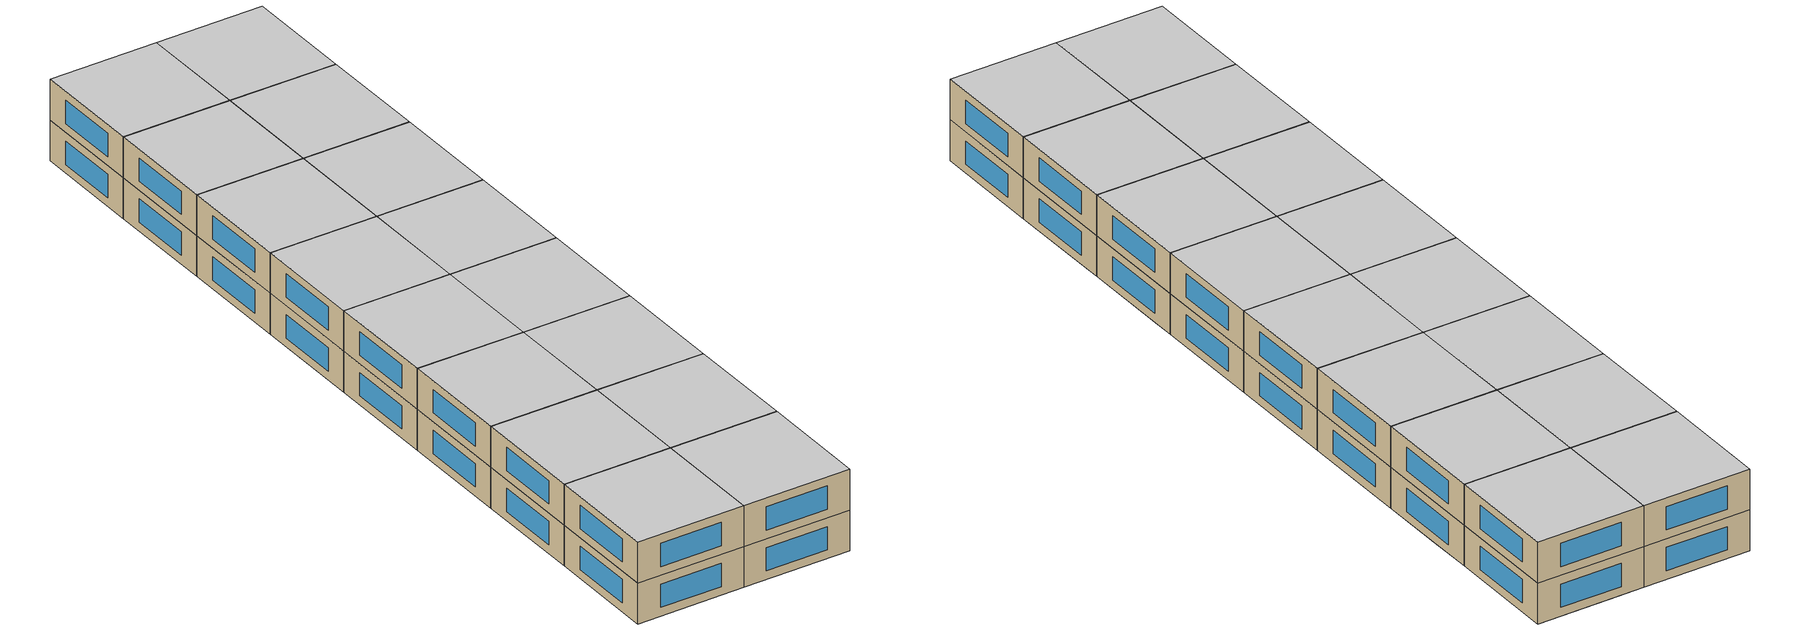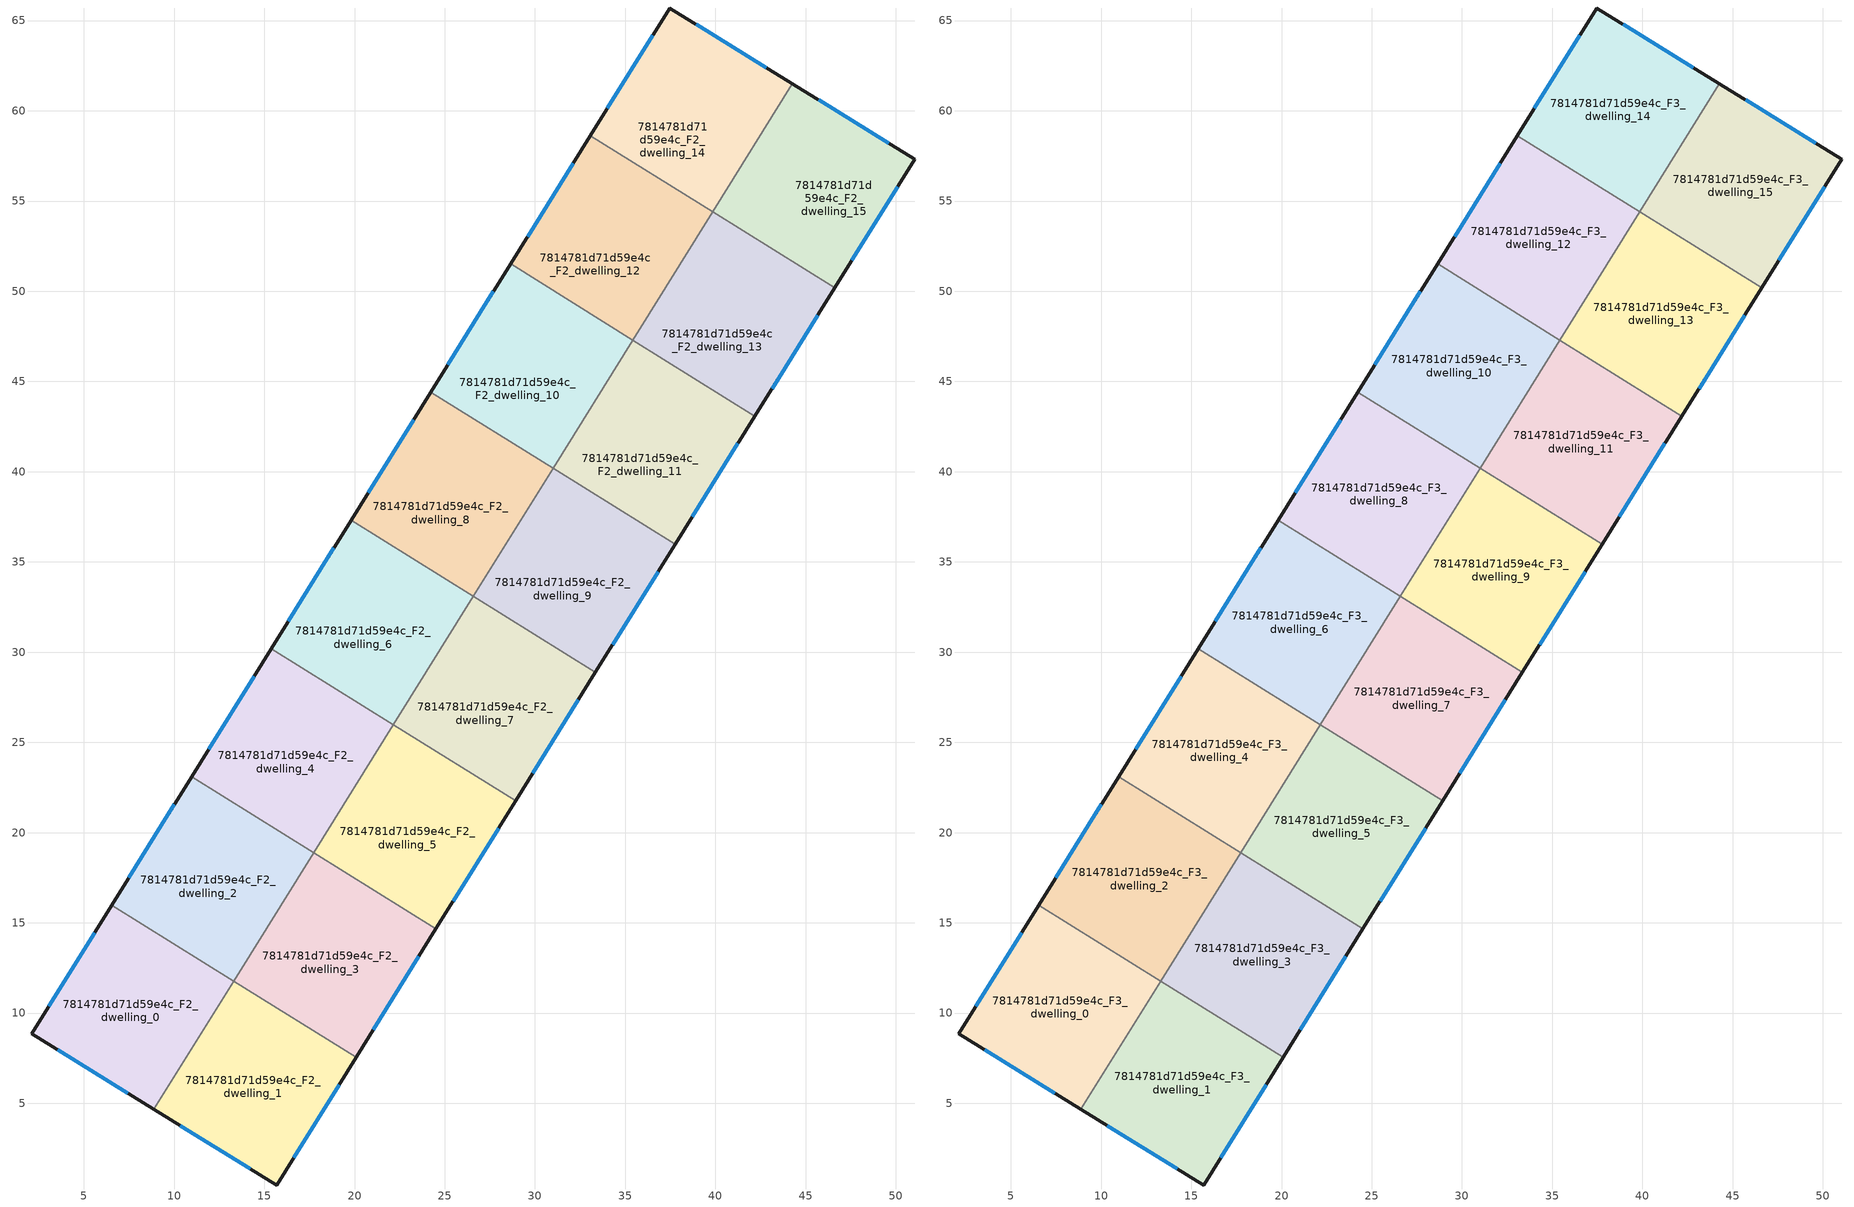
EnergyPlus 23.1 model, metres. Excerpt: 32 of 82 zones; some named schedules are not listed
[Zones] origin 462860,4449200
7814781d71d59e4c_F2_dwelling_0
 floor to 7814781d71d59e4c_F1_dwelling_2 (EU_floor_Construction): 13.31,11.78 13.05,11.36 6.29,15.56 6.55,15.98 z6
 floor adiabatic (EU_floor_Construction): 13.05,11.36 8.89,4.67 2.11,8.85 6.29,15.56 z6
 wall outside (EU_wall_Construction): 6.55,15.98 2.11,8.85 8.89,4.67 z6:9
 wall to 7814781d71d59e4c_F2_dwelling_1 (EU_wall_Construction): 8.89,4.67 13.31,11.78 z6:9
 wall to 7814781d71d59e4c_F2_dwelling_2 (EU_wall_Construction): 13.31,11.78 6.55,15.98 z6:9
 window (EU_Window_Construction): 3.56,7.96 7.44,5.56 / 5.6,14.45 3.06,10.38 z6.64:8.36
7814781d71d59e4c_F2_dwelling_1
 floor to 7814781d71d59e4c_F1_dwelling_1 (EU_floor_Construction): 19.83,7.14 15.68,0.47 8.89,4.67 13.05,11.36 z6
 floor adiabatic (EU_floor_Construction): 20.09,7.56 19.83,7.14 13.05,11.36 13.06,11.35 13.32,11.77 z6
 wall outside (EU_wall_Construction): 8.89,4.67 15.68,0.47 20.09,7.56 z6:9
 wall to 7814781d71d59e4c_F2_dwelling_3 (EU_wall_Construction): 20.09,7.56 13.32,11.77 z6:9
 wall to 7814781d71d59e4c_F2_dwelling_2 (EU_wall_Construction): 13.32,11.77 13.31,11.78 z6:9
 window (EU_Window_Construction): 10.34,3.77 14.23,1.37 / 16.63,1.99 19.14,6.04 z6.64:8.36
7814781d71d59e4c_F2_dwelling_10
 floor to 7814781d71d59e4c_F1_dwelling_10 (EU_floor_Construction): 33.86,44.79 31,40.19 24.23,44.41 27.09,49 z6
 floor to 7814781d71d59e4c_F1_dwelling_12 (EU_floor_Construction): 35.42,47.3 33.86,44.79 27.09,49 28.65,51.51 z6
 wall outside (EU_wall_Construction): 28.65,51.51 24.23,44.41 z6:9
 wall to 7814781d71d59e4c_F2_dwelling_8 (EU_wall_Construction): 24.23,44.41 31,40.19 z6:9
 wall to 7814781d71d59e4c_F2_dwelling_12 (EU_wall_Construction): 35.42,47.3 28.65,51.51 z6:9
 wall to 7814781d71d59e4c_F2_dwelling_11 (EU_wall_Construction): 31,40.19 35.42,47.3 z6:9
 window (EU_Window_Construction): 27.7,49.99 25.17,45.93 z6.64:8.36
7814781d71d59e4c_F2_dwelling_11
 floor to 7814781d71d59e4c_F1_dwelling_11 (EU_floor_Construction): 40.63,40.58 37.77,35.98 31,40.19 33.86,44.79 z6
 floor to 7814781d71d59e4c_F1_dwelling_13 (EU_floor_Construction): 42.19,43.09 40.63,40.58 33.86,44.79 35.42,47.3 z6
 wall outside (EU_wall_Construction): 37.77,35.98 42.19,43.09 z6:9
 wall to 7814781d71d59e4c_F2_dwelling_9 (EU_wall_Construction): 31,40.19 37.77,35.98 z6:9
 wall to 7814781d71d59e4c_F2_dwelling_13 (EU_wall_Construction): 42.19,43.09 35.42,47.3 z6:9
 window (EU_Window_Construction): 38.72,37.5 41.25,41.56 z6.64:8.36
7814781d71d59e4c_F2_dwelling_12
 floor to 7814781d71d59e4c_F1_dwelling_12 (EU_floor_Construction): 38.02,51.48 35.42,47.3 28.65,51.51 31.25,55.69 z6
 floor adiabatic (EU_floor_Construction): 39.84,54.4 38.02,51.48 31.25,55.69 33.07,58.62 z6
 wall outside (EU_wall_Construction): 33.07,58.62 28.65,51.51 z6:9
 wall to 7814781d71d59e4c_F2_dwelling_13 (EU_wall_Construction): 35.42,47.3 39.84,54.4 z6:9
 wall to 7814781d71d59e4c_F2_dwelling_14 (EU_wall_Construction): 39.84,54.4 33.07,58.62 z6:9
 window (EU_Window_Construction): 32.12,57.1 29.59,53.03 z6.64:8.36
7814781d71d59e4c_F2_dwelling_13
 floor to 7814781d71d59e4c_F1_dwelling_13 (EU_floor_Construction): 44.79,47.27 42.19,43.09 35.42,47.3 38.02,51.48 z6
 floor to 7814781d71d59e4c_F1_dwelling_15 (EU_floor_Construction): 42.1,53 40.28,50.07 38.02,51.48 39.84,54.4 z6
 floor to 7814781d71d59e4c_F1_dwelling_16 (EU_floor_Construction): 46.61,50.19 44.79,47.27 40.28,50.07 42.1,53 z6
 wall outside (EU_wall_Construction): 42.19,43.09 46.61,50.19 z6:9
 wall to 7814781d71d59e4c_F2_dwelling_15 (EU_wall_Construction): 46.61,50.19 39.85,54.4 z6:9
 wall to 7814781d71d59e4c_F2_dwelling_14 (EU_wall_Construction): 39.85,54.4 39.84,54.4 z6:9
 window (EU_Window_Construction): 43.14,44.61 45.67,48.67 z6.64:8.36
7814781d71d59e4c_F2_dwelling_14
 floor adiabatic (EU_floor_Construction): 42.18,58.17 39.84,54.4 33.07,58.62 35.41,62.38 z6
 floor to 7814781d71d59e4c_F1_dwelling_15 (EU_floor_Construction): 44.27,61.5 39.85,54.4 39.84,54.4 42.18,58.17 35.41,62.38 37.47,65.7 z6
 wall outside (EU_wall_Construction): 44.27,61.5 37.47,65.7 33.07,58.62 z6:9
 wall to 7814781d71d59e4c_F2_dwelling_15 (EU_wall_Construction): 39.85,54.4 44.27,61.5 z6:9
 window (EU_Window_Construction): 42.81,62.4 38.93,64.8 / 36.53,64.18 34.01,60.13 z6.64:8.36
7814781d71d59e4c_F2_dwelling_15
 floor to 7814781d71d59e4c_F1_dwelling_15 (EU_floor_Construction): 46.53,60.11 42.1,53 39.85,54.4 44.27,61.5 z6
 floor to 7814781d71d59e4c_F1_dwelling_16 (EU_floor_Construction): 51.05,57.32 46.61,50.19 42.1,53 46.53,60.11 z6
 wall outside (EU_wall_Construction): 46.61,50.19 51.05,57.32 44.27,61.5 z6:9
 window (EU_Window_Construction): 49.6,58.21 45.72,60.61 / 47.56,51.72 50.1,55.79 z6.64:8.36
7814781d71d59e4c_F2_dwelling_2
 floor to 7814781d71d59e4c_F1_dwelling_2 (EU_floor_Construction): 17.22,18.04 13.32,11.77 6.55,15.98 10.45,22.25 z6
 floor to 7814781d71d59e4c_F1_dwelling_4 (EU_floor_Construction): 17.74,18.88 17.22,18.04 10.45,22.25 10.97,23.09 z6
 wall outside (EU_wall_Construction): 10.97,23.09 6.55,15.98 z6:9
 wall to 7814781d71d59e4c_F2_dwelling_4 (EU_wall_Construction): 17.74,18.88 10.97,23.09 z6:9
 wall to 7814781d71d59e4c_F2_dwelling_3 (EU_wall_Construction): 13.32,11.77 17.74,18.88 z6:9
 window (EU_Window_Construction): 10.02,21.57 7.49,17.5 z6.64:8.36
7814781d71d59e4c_F2_dwelling_3
 floor adiabatic (EU_floor_Construction): 23.99,13.83 20.09,7.56 13.32,11.77 17.22,18.04 z6
 floor to 7814781d71d59e4c_F1_dwelling_5 (EU_floor_Construction): 24.51,14.66 23.99,13.83 17.22,18.04 17.74,18.88 z6
 wall outside (EU_wall_Construction): 20.09,7.56 24.51,14.66 z6:9
 wall to 7814781d71d59e4c_F2_dwelling_5 (EU_wall_Construction): 24.51,14.66 17.74,18.88 z6:9
 window (EU_Window_Construction): 21.04,9.08 23.56,13.14 z6.64:8.36
7814781d71d59e4c_F2_dwelling_4
 floor to 7814781d71d59e4c_F1_dwelling_4 (EU_floor_Construction): 21.38,24.73 17.74,18.88 10.97,23.09 14.61,28.94 z6
 floor to 7814781d71d59e4c_F1_dwelling_6 (EU_floor_Construction): 22.16,25.98 21.38,24.73 14.61,28.94 15.39,30.19 z6
 wall outside (EU_wall_Construction): 15.39,30.2 10.97,23.09 z6:9
 wall to 7814781d71d59e4c_F2_dwelling_6 (EU_wall_Construction): 22.16,25.98 15.39,30.2 z6:9
 wall to 7814781d71d59e4c_F2_dwelling_5 (EU_wall_Construction): 17.74,18.88 22.16,25.98 z6:9
 window (EU_Window_Construction): 14.44,28.67 11.91,24.61 z6.64:8.36
7814781d71d59e4c_F2_dwelling_5
 floor to 7814781d71d59e4c_F1_dwelling_5 (EU_floor_Construction): 28.15,20.52 24.51,14.66 17.74,18.88 21.38,24.73 z6
 floor to 7814781d71d59e4c_F1_dwelling_7 (EU_floor_Construction): 28.93,21.77 28.15,20.52 21.38,24.73 22.16,25.98 z6
 wall outside (EU_wall_Construction): 24.51,14.66 28.93,21.77 z6:9
 wall to 7814781d71d59e4c_F2_dwelling_7 (EU_wall_Construction): 28.93,21.77 22.16,25.98 z6:9
 window (EU_Window_Construction): 25.46,16.19 27.99,20.25 z6.64:8.36
7814781d71d59e4c_F2_dwelling_6
 floor to 7814781d71d59e4c_F1_dwelling_8 (EU_floor_Construction): 26.58,33.09 25.54,31.42 18.77,35.63 19.81,37.3 z6
 floor adiabatic (EU_floor_Construction): 25.54,31.42 22.16,25.98 15.39,30.2 18.77,35.63 z6
 wall outside (EU_wall_Construction): 19.81,37.3 15.39,30.2 z6:9
 wall to 7814781d71d59e4c_F2_dwelling_8 (EU_wall_Construction): 26.58,33.09 19.81,37.3 z6:9
 wall to 7814781d71d59e4c_F2_dwelling_7 (EU_wall_Construction): 22.16,25.98 26.58,33.09 z6:9
 window (EU_Window_Construction): 18.86,35.78 16.33,31.72 z6.64:8.36
7814781d71d59e4c_F2_dwelling_7
 floor to 7814781d71d59e4c_F1_dwelling_7 (EU_floor_Construction): 32.31,27.2 28.93,21.77 22.16,25.98 25.54,31.42 z6
 floor to 7814781d71d59e4c_F1_dwelling_9 (EU_floor_Construction): 33.35,28.88 32.31,27.2 25.54,31.42 26.58,33.09 z6
 wall outside (EU_wall_Construction): 28.93,21.77 33.35,28.88 z6:9
 wall to 7814781d71d59e4c_F2_dwelling_9 (EU_wall_Construction): 33.35,28.88 26.58,33.09 z6:9
 window (EU_Window_Construction): 29.88,23.29 32.41,27.35 z6.64:8.36
7814781d71d59e4c_F2_dwelling_8
 floor to 7814781d71d59e4c_F1_dwelling_8 (EU_floor_Construction): 29.7,38.1 26.58,33.09 19.81,37.3 22.93,42.32 z6
 floor to 7814781d71d59e4c_F1_dwelling_10 (EU_floor_Construction): 31,40.19 29.7,38.1 22.93,42.32 24.23,44.41 z6
 wall outside (EU_wall_Construction): 24.23,44.41 19.81,37.3 z6:9
 wall to 7814781d71d59e4c_F2_dwelling_9 (EU_wall_Construction): 26.58,33.09 31,40.19 z6:9
 window (EU_Window_Construction): 23.28,42.88 20.75,38.82 z6.64:8.36
7814781d71d59e4c_F2_dwelling_9
 floor to 7814781d71d59e4c_F1_dwelling_9 (EU_floor_Construction): 36.47,33.89 33.35,28.88 26.58,33.09 29.7,38.1 z6
 floor to 7814781d71d59e4c_F1_dwelling_11 (EU_floor_Construction): 37.77,35.98 36.47,33.89 29.7,38.1 31,40.19 z6
 wall outside (EU_wall_Construction): 33.35,28.88 37.77,35.98 z6:9
 window (EU_Window_Construction): 34.3,30.4 36.83,34.46 z6.64:8.36
7814781d71d59e4c_F3_dwelling_0
 floor to 7814781d71d59e4c_F2_dwelling_0 (EU_floor_Construction): 13.31,11.78 8.89,4.67 2.11,8.85 6.55,15.98 z9
 wall outside (EU_wall_Construction): 6.55,15.98 2.11,8.85 8.89,4.67 z9:12
 wall to 7814781d71d59e4c_F3_dwelling_1 (EU_wall_Construction): 8.89,4.67 13.31,11.78 z9:12
 wall to 7814781d71d59e4c_F3_dwelling_2 (EU_wall_Construction): 13.31,11.78 6.55,15.98 z9:12
 window (EU_Window_Construction): 3.56,7.96 7.44,5.56 / 5.6,14.45 3.06,10.38 z9.64:11.36
 ceiling to 7814781d71d59e4c_F4_dwelling_0 (EU_floor_Construction): 8.89,4.67 13.31,11.78 6.55,15.98 2.11,8.85 z12
7814781d71d59e4c_F3_dwelling_1
 floor to 7814781d71d59e4c_F2_dwelling_1 (EU_floor_Construction): 20.09,7.56 15.68,0.47 8.89,4.67 13.31,11.78 z9
 wall outside (EU_wall_Construction): 8.89,4.67 15.68,0.47 20.09,7.56 z9:12
 wall to 7814781d71d59e4c_F3_dwelling_3 (EU_wall_Construction): 20.09,7.56 13.32,11.77 z9:12
 wall to 7814781d71d59e4c_F3_dwelling_2 (EU_wall_Construction): 13.32,11.77 13.31,11.78 z9:12
 window (EU_Window_Construction): 10.34,3.77 14.23,1.37 / 16.63,1.99 19.14,6.04 z9.64:11.36
 ceiling to 7814781d71d59e4c_F4_dwelling_1 (EU_floor_Construction): 15.68,0.47 20.09,7.56 13.31,11.78 8.89,4.67 z12
7814781d71d59e4c_F3_dwelling_10
 floor to 7814781d71d59e4c_F2_dwelling_10 (EU_floor_Construction): 35.42,47.3 31,40.19 24.23,44.41 28.65,51.51 z9
 wall outside (EU_wall_Construction): 28.65,51.51 24.23,44.41 z9:12
 wall to 7814781d71d59e4c_F3_dwelling_8 (EU_wall_Construction): 24.23,44.41 31,40.19 z9:12
 wall to 7814781d71d59e4c_F3_dwelling_12 (EU_wall_Construction): 35.42,47.3 28.65,51.51 z9:12
 wall to 7814781d71d59e4c_F3_dwelling_11 (EU_wall_Construction): 31,40.19 35.42,47.3 z9:12
 window (EU_Window_Construction): 27.7,49.99 25.17,45.93 z9.64:11.36
 ceiling to 7814781d71d59e4c_F4_dwelling_10 (EU_floor_Construction): 31,40.19 35.42,47.3 28.65,51.51 24.23,44.41 z12
7814781d71d59e4c_F3_dwelling_11
 floor to 7814781d71d59e4c_F2_dwelling_11 (EU_floor_Construction): 42.19,43.09 37.77,35.98 31,40.19 35.42,47.3 z9
 wall outside (EU_wall_Construction): 37.77,35.98 42.19,43.09 z9:12
 wall to 7814781d71d59e4c_F3_dwelling_9 (EU_wall_Construction): 31,40.19 37.77,35.98 z9:12
 wall to 7814781d71d59e4c_F3_dwelling_13 (EU_wall_Construction): 42.19,43.09 35.42,47.3 z9:12
 window (EU_Window_Construction): 38.72,37.5 41.25,41.56 z9.64:11.36
 ceiling to 7814781d71d59e4c_F4_dwelling_11 (EU_floor_Construction): 37.77,35.98 42.19,43.09 35.42,47.3 31,40.19 z12
7814781d71d59e4c_F3_dwelling_12
 floor to 7814781d71d59e4c_F2_dwelling_12 (EU_floor_Construction): 39.84,54.4 35.42,47.3 28.65,51.51 33.07,58.62 z9
 wall outside (EU_wall_Construction): 33.07,58.62 28.65,51.51 z9:12
 wall to 7814781d71d59e4c_F3_dwelling_13 (EU_wall_Construction): 35.42,47.3 39.84,54.4 z9:12
 wall to 7814781d71d59e4c_F3_dwelling_14 (EU_wall_Construction): 39.84,54.4 33.07,58.62 z9:12
 window (EU_Window_Construction): 32.12,57.1 29.59,53.03 z9.64:11.36
 ceiling to 7814781d71d59e4c_F4_dwelling_12 (EU_floor_Construction): 35.42,47.3 39.84,54.4 33.07,58.62 28.65,51.51 z12
7814781d71d59e4c_F3_dwelling_13
 floor to 7814781d71d59e4c_F2_dwelling_13 (EU_floor_Construction): 46.61,50.19 42.19,43.09 35.42,47.3 39.84,54.4 z9
 wall outside (EU_wall_Construction): 42.19,43.09 46.61,50.19 z9:12
 wall to 7814781d71d59e4c_F3_dwelling_15 (EU_wall_Construction): 46.61,50.19 39.85,54.4 z9:12
 wall to 7814781d71d59e4c_F3_dwelling_14 (EU_wall_Construction): 39.85,54.4 39.84,54.4 z9:12
 window (EU_Window_Construction): 43.14,44.61 45.67,48.67 z9.64:11.36
 ceiling to 7814781d71d59e4c_F4_dwelling_13 (EU_floor_Construction): 42.19,43.09 46.61,50.19 39.84,54.4 35.42,47.3 z12
7814781d71d59e4c_F3_dwelling_14
 floor to 7814781d71d59e4c_F2_dwelling_14 (EU_floor_Construction): 44.27,61.5 39.85,54.4 33.07,58.62 37.47,65.7 z9
 wall outside (EU_wall_Construction): 44.27,61.5 37.47,65.7 33.07,58.62 z9:12
 wall to 7814781d71d59e4c_F3_dwelling_15 (EU_wall_Construction): 39.85,54.4 44.27,61.5 z9:12
 window (EU_Window_Construction): 42.81,62.4 38.93,64.8 / 36.53,64.18 34.01,60.13 z9.64:11.36
 ceiling to 7814781d71d59e4c_F4_dwelling_14 (EU_floor_Construction): 39.85,54.4 44.27,61.5 37.47,65.7 33.07,58.62 z12
7814781d71d59e4c_F3_dwelling_15
 floor to 7814781d71d59e4c_F2_dwelling_15 (EU_floor_Construction): 51.05,57.32 46.61,50.19 39.85,54.4 44.27,61.5 z9
 wall outside (EU_wall_Construction): 46.61,50.19 51.05,57.32 44.27,61.5 z9:12
 window (EU_Window_Construction): 49.6,58.21 45.72,60.61 / 47.56,51.72 50.1,55.79 z9.64:11.36
 ceiling to 7814781d71d59e4c_F4_dwelling_15 (EU_floor_Construction): 46.61,50.19 51.05,57.32 44.27,61.5 39.85,54.4 z12
7814781d71d59e4c_F3_dwelling_2
 floor to 7814781d71d59e4c_F2_dwelling_2 (EU_floor_Construction): 17.74,18.88 13.32,11.77 6.55,15.98 10.97,23.09 z9
 wall outside (EU_wall_Construction): 10.97,23.09 6.55,15.98 z9:12
 wall to 7814781d71d59e4c_F3_dwelling_4 (EU_wall_Construction): 17.74,18.88 10.97,23.09 z9:12
 wall to 7814781d71d59e4c_F3_dwelling_3 (EU_wall_Construction): 13.32,11.77 17.74,18.88 z9:12
 window (EU_Window_Construction): 10.02,21.57 7.49,17.5 z9.64:11.36
 ceiling to 7814781d71d59e4c_F4_dwelling_2 (EU_floor_Construction): 13.32,11.77 17.74,18.88 10.97,23.09 6.55,15.98 z12
7814781d71d59e4c_F3_dwelling_3
 floor to 7814781d71d59e4c_F2_dwelling_3 (EU_floor_Construction): 24.51,14.66 20.09,7.56 13.32,11.77 17.74,18.88 z9
 wall outside (EU_wall_Construction): 20.09,7.56 24.51,14.66 z9:12
 wall to 7814781d71d59e4c_F3_dwelling_5 (EU_wall_Construction): 24.51,14.66 17.74,18.88 z9:12
 window (EU_Window_Construction): 21.04,9.08 23.56,13.14 z9.64:11.36
 ceiling to 7814781d71d59e4c_F4_dwelling_3 (EU_floor_Construction): 20.09,7.56 24.51,14.66 17.74,18.88 13.32,11.77 z12
7814781d71d59e4c_F3_dwelling_4
 floor to 7814781d71d59e4c_F2_dwelling_4 (EU_floor_Construction): 22.16,25.98 17.74,18.88 10.97,23.09 15.39,30.2 z9
 wall outside (EU_wall_Construction): 15.39,30.2 10.97,23.09 z9:12
 wall to 7814781d71d59e4c_F3_dwelling_6 (EU_wall_Construction): 22.16,25.98 15.39,30.2 z9:12
 wall to 7814781d71d59e4c_F3_dwelling_5 (EU_wall_Construction): 17.74,18.88 22.16,25.98 z9:12
 window (EU_Window_Construction): 14.44,28.67 11.91,24.61 z9.64:11.36
 ceiling to 7814781d71d59e4c_F4_dwelling_4 (EU_floor_Construction): 17.74,18.88 22.16,25.98 15.39,30.2 10.97,23.09 z12
7814781d71d59e4c_F3_dwelling_5
 floor to 7814781d71d59e4c_F2_dwelling_5 (EU_floor_Construction): 28.93,21.77 24.51,14.66 17.74,18.88 22.16,25.98 z9
 wall outside (EU_wall_Construction): 24.51,14.66 28.93,21.77 z9:12
 wall to 7814781d71d59e4c_F3_dwelling_7 (EU_wall_Construction): 28.93,21.77 22.16,25.98 z9:12
 window (EU_Window_Construction): 25.46,16.19 27.99,20.25 z9.64:11.36
 ceiling to 7814781d71d59e4c_F4_dwelling_5 (EU_floor_Construction): 24.51,14.66 28.93,21.77 22.16,25.98 17.74,18.88 z12
7814781d71d59e4c_F3_dwelling_6
 floor to 7814781d71d59e4c_F2_dwelling_6 (EU_floor_Construction): 26.58,33.09 22.16,25.98 15.39,30.2 19.81,37.3 z9
 wall outside (EU_wall_Construction): 19.81,37.3 15.39,30.2 z9:12
 wall to 7814781d71d59e4c_F3_dwelling_8 (EU_wall_Construction): 26.58,33.09 19.81,37.3 z9:12
 wall to 7814781d71d59e4c_F3_dwelling_7 (EU_wall_Construction): 22.16,25.98 26.58,33.09 z9:12
 window (EU_Window_Construction): 18.86,35.78 16.33,31.72 z9.64:11.36
 ceiling to 7814781d71d59e4c_F4_dwelling_6 (EU_floor_Construction): 22.16,25.98 26.58,33.09 19.81,37.3 15.39,30.2 z12
7814781d71d59e4c_F3_dwelling_7
 floor to 7814781d71d59e4c_F2_dwelling_7 (EU_floor_Construction): 33.35,28.88 28.93,21.77 22.16,25.98 26.58,33.09 z9
 wall outside (EU_wall_Construction): 28.93,21.77 33.35,28.88 z9:12
 wall to 7814781d71d59e4c_F3_dwelling_9 (EU_wall_Construction): 33.35,28.88 26.58,33.09 z9:12
 window (EU_Window_Construction): 29.88,23.29 32.41,27.35 z9.64:11.36
 ceiling to 7814781d71d59e4c_F4_dwelling_7 (EU_floor_Construction): 28.93,21.77 33.35,28.88 26.58,33.09 22.16,25.98 z12
7814781d71d59e4c_F3_dwelling_8
 floor to 7814781d71d59e4c_F2_dwelling_8 (EU_floor_Construction): 31,40.19 26.58,33.09 19.81,37.3 24.23,44.41 z9
 wall outside (EU_wall_Construction): 24.23,44.41 19.81,37.3 z9:12
 wall to 7814781d71d59e4c_F3_dwelling_9 (EU_wall_Construction): 26.58,33.09 31,40.19 z9:12
 window (EU_Window_Construction): 23.28,42.88 20.75,38.82 z9.64:11.36
 ceiling to 7814781d71d59e4c_F4_dwelling_8 (EU_floor_Construction): 26.58,33.09 31,40.19 24.23,44.41 19.81,37.3 z12
7814781d71d59e4c_F3_dwelling_9
 floor to 7814781d71d59e4c_F2_dwelling_9 (EU_floor_Construction): 37.77,35.98 33.35,28.88 26.58,33.09 31,40.19 z9
 wall outside (EU_wall_Construction): 33.35,28.88 37.77,35.98 z9:12
 window (EU_Window_Construction): 34.3,30.4 36.83,34.46 z9.64:11.36
 ceiling to 7814781d71d59e4c_F4_dwelling_9 (EU_floor_Construction): 33.35,28.88 37.77,35.98 31,40.19 26.58,33.09 z12
[Building]
EU S2 Campaign: North Axis=0; Terrain=City; Solar Distribution=FullExterior
[Site:Location]
Yerevan-Zvartnots.Intl.AP: Latitude=40.15; Longitude=44.383; Time Zone=4; Elevation=854
[SizingPeriod:WeatherFileDays]
AnnualSizingPeriod: Begin Month=1; Begin Day of Month=1; End Month=12; End Day of Month=31; Day of Week for Start Day=Monday; Use Weather File Daylight Saving Period=No; Use Weather File Rain and Snow Indicators=No
[MATERIAL]
EU_InternalMass_Material: Roughness=MediumRough; Thickness=0.1; Conductivity=1; Density=1800; Specific Heat=900; Thermal Absorptance=0.9; Solar Absorptance=0.7; Visible Absorptance=0.7
[MATERIAL:NOMASS] Roughness=MediumRough; Thermal Absorptance=0.9; Solar Absorptance=0.7; Visible Absorptance=0.7
Name | Thermal Resistance
EU_wall_NoMass | 1.05043
EU_floor_NoMass | 0.478065
[WINDOWMATERIAL:SIMPLEGLAZINGSYSTEM]
EU_Window_SimpleGlazing: UFactor=2.5566; Solar Heat Gain Coefficient=0.75; Visible Transmittance=0.75
[CONSTRUCTION]
EU_wall_Construction: EU_wall_NoMass
EU_floor_Construction: EU_floor_NoMass
EU_Window_Construction: EU_Window_SimpleGlazing
EU_InternalMass_Construction: EU_InternalMass_Material
[ZONE] Type=1; Multiplier=1; Ceiling Height=autocalculate; Floor Area=autocalculate; Part of Total Floor Area=Yes
Name | Volume
7814781d71d59e4c_F2_dwelling_0; 7814781d71d59e4c_F3_dwelling_0 | 200.258
7814781d71d59e4c_F2_dwelling_1; 7814781d71d59e4c_F3_dwelling_1; 7814781d71d59e4c_F2_dwelling_15; 7814781d71d59e4c_F3_dwelling_15 | 200.228
7814781d71d59e4c_F2_dwelling_10; 7814781d71d59e4c_F3_dwelling_10; 7814781d71d59e4c_F2_dwelling_12; 7814781d71d59e4c_F3_dwelling_12 | 200.235
7814781d71d59e4c_F2_dwelling_11; 7814781d71d59e4c_F3_dwelling_11 | 200.231
7814781d71d59e4c_F2_dwelling_13; 7814781d71d59e4c_F3_dwelling_13 | 200.252
7814781d71d59e4c_F2_dwelling_14; 7814781d71d59e4c_F3_dwelling_14 | 200.225
7814781d71d59e4c_F2_dwelling_2; 7814781d71d59e4c_F3_dwelling_2; 7814781d71d59e4c_F2_dwelling_4; 7814781d71d59e4c_F3_dwelling_4 | 200.232
7814781d71d59e4c_F2_dwelling_3; 7814781d71d59e4c_F3_dwelling_3 | 200.233
7814781d71d59e4c_F2_dwelling_5; 7814781d71d59e4c_F3_dwelling_5 | 200.267
7814781d71d59e4c_F2_dwelling_6; 7814781d71d59e4c_F3_dwelling_6 | 200.217
7814781d71d59e4c_F2_dwelling_7; 7814781d71d59e4c_F3_dwelling_7 | 200.268
7814781d71d59e4c_F2_dwelling_8; 7814781d71d59e4c_F3_dwelling_8 | 200.23
7814781d71d59e4c_F2_dwelling_9; 7814781d71d59e4c_F3_dwelling_9 | 200.248
[INTERNALMASS] Construction=EU_InternalMass_Construction
Name | Zone or ZoneList | Surface Area
7814781d71d59e4c_F2_dwelling_0_EU_InternalMass | 7814781d71d59e4c_F2_dwelling_0 | 66.7533
7814781d71d59e4c_F2_dwelling_1_EU_InternalMass | 7814781d71d59e4c_F2_dwelling_1 | 66.7457
7814781d71d59e4c_F2_dwelling_2_EU_InternalMass | 7814781d71d59e4c_F2_dwelling_2 | 66.7449
7814781d71d59e4c_F2_dwelling_3_EU_InternalMass | 7814781d71d59e4c_F2_dwelling_3 | 66.7443
7814781d71d59e4c_F2_dwelling_4_EU_InternalMass | 7814781d71d59e4c_F2_dwelling_4 | 66.7445
7814781d71d59e4c_F2_dwelling_5_EU_InternalMass | 7814781d71d59e4c_F2_dwelling_5 | 66.7484
7814781d71d59e4c_F2_dwelling_6_EU_InternalMass | 7814781d71d59e4c_F2_dwelling_6 | 66.7403
7814781d71d59e4c_F2_dwelling_7_EU_InternalMass | 7814781d71d59e4c_F2_dwelling_7 | 66.7486
7814781d71d59e4c_F2_dwelling_8_EU_InternalMass | 7814781d71d59e4c_F2_dwelling_8 | 66.7504
7814781d71d59e4c_F2_dwelling_9_EU_InternalMass | 7814781d71d59e4c_F2_dwelling_9 | 66.7459
7814781d71d59e4c_F2_dwelling_10_EU_InternalMass | 7814781d71d59e4c_F2_dwelling_10 | 66.7422
7814781d71d59e4c_F2_dwelling_11_EU_InternalMass | 7814781d71d59e4c_F2_dwelling_11 | 66.7447
7814781d71d59e4c_F2_dwelling_12_EU_InternalMass | 7814781d71d59e4c_F2_dwelling_12 | 66.744
7814781d71d59e4c_F2_dwelling_13_EU_InternalMass | 7814781d71d59e4c_F2_dwelling_13 | 66.7501
7814781d71d59e4c_F2_dwelling_14_EU_InternalMass | 7814781d71d59e4c_F2_dwelling_14 | 66.7421
7814781d71d59e4c_F2_dwelling_15_EU_InternalMass | 7814781d71d59e4c_F2_dwelling_15 | 66.7417
7814781d71d59e4c_F3_dwelling_0_EU_InternalMass | 7814781d71d59e4c_F3_dwelling_0 | 66.7533
7814781d71d59e4c_F3_dwelling_1_EU_InternalMass | 7814781d71d59e4c_F3_dwelling_1 | 66.7457
7814781d71d59e4c_F3_dwelling_2_EU_InternalMass | 7814781d71d59e4c_F3_dwelling_2 | 66.7449
7814781d71d59e4c_F3_dwelling_3_EU_InternalMass | 7814781d71d59e4c_F3_dwelling_3 | 66.7443
7814781d71d59e4c_F3_dwelling_4_EU_InternalMass | 7814781d71d59e4c_F3_dwelling_4 | 66.7445
7814781d71d59e4c_F3_dwelling_5_EU_InternalMass | 7814781d71d59e4c_F3_dwelling_5 | 66.7484
7814781d71d59e4c_F3_dwelling_6_EU_InternalMass | 7814781d71d59e4c_F3_dwelling_6 | 66.7403
7814781d71d59e4c_F3_dwelling_7_EU_InternalMass | 7814781d71d59e4c_F3_dwelling_7 | 66.7486
7814781d71d59e4c_F3_dwelling_8_EU_InternalMass | 7814781d71d59e4c_F3_dwelling_8 | 66.7504
7814781d71d59e4c_F3_dwelling_9_EU_InternalMass | 7814781d71d59e4c_F3_dwelling_9 | 66.7459
7814781d71d59e4c_F3_dwelling_10_EU_InternalMass | 7814781d71d59e4c_F3_dwelling_10 | 66.7422
7814781d71d59e4c_F3_dwelling_11_EU_InternalMass | 7814781d71d59e4c_F3_dwelling_11 | 66.7447
7814781d71d59e4c_F3_dwelling_12_EU_InternalMass | 7814781d71d59e4c_F3_dwelling_12 | 66.744
7814781d71d59e4c_F3_dwelling_13_EU_InternalMass | 7814781d71d59e4c_F3_dwelling_13 | 66.7501
7814781d71d59e4c_F3_dwelling_14_EU_InternalMass | 7814781d71d59e4c_F3_dwelling_14 | 66.7421
7814781d71d59e4c_F3_dwelling_15_EU_InternalMass | 7814781d71d59e4c_F3_dwelling_15 | 66.7417
[OTHEREQUIPMENT] Fuel Type=Electricity; Design Level Calculation Method=Watts/Area; Power per Zone Floor Area=1; Fraction Latent=0; Fraction Radiant=0; Fraction Lost=0; Carbon Dioxide Generation Rate=0; EndUse Subcategory=EU_Step8_InternalGains
Name | Zone or ZoneList or Space or SpaceList | Schedule
EU_Step8_InternalGain_7814781d71d59e4c_F2_dwelling_0_f000 | 7814781d71d59e4c_F2_dwelling_0 | EU_Step8_GainSchedule_7814781d71d59e4c_F2_dwelling_0_f000
EU_Step8_InternalGain_7814781d71d59e4c_F2_dwelling_1_f000 | 7814781d71d59e4c_F2_dwelling_1 | EU_Step8_GainSchedule_7814781d71d59e4c_F2_dwelling_1_f000
EU_Step8_InternalGain_7814781d71d59e4c_F2_dwelling_2_f000 | 7814781d71d59e4c_F2_dwelling_2 | EU_Step8_GainSchedule_7814781d71d59e4c_F2_dwelling_2_f000
EU_Step8_InternalGain_7814781d71d59e4c_F2_dwelling_3_f000 | 7814781d71d59e4c_F2_dwelling_3 | EU_Step8_GainSchedule_7814781d71d59e4c_F2_dwelling_3_f000
EU_Step8_InternalGain_7814781d71d59e4c_F2_dwelling_4_f000 | 7814781d71d59e4c_F2_dwelling_4 | EU_Step8_GainSchedule_7814781d71d59e4c_F2_dwelling_4_f000
EU_Step8_InternalGain_7814781d71d59e4c_F2_dwelling_5_f000 | 7814781d71d59e4c_F2_dwelling_5 | EU_Step8_GainSchedule_7814781d71d59e4c_F2_dwelling_5_f000
EU_Step8_InternalGain_7814781d71d59e4c_F2_dwelling_6_f000 | 7814781d71d59e4c_F2_dwelling_6 | EU_Step8_GainSchedule_7814781d71d59e4c_F2_dwelling_6_f000
EU_Step8_InternalGain_7814781d71d59e4c_F2_dwelling_7_f000 | 7814781d71d59e4c_F2_dwelling_7 | EU_Step8_GainSchedule_7814781d71d59e4c_F2_dwelling_7_f000
EU_Step8_InternalGain_7814781d71d59e4c_F2_dwelling_8_f000 | 7814781d71d59e4c_F2_dwelling_8 | EU_Step8_GainSchedule_7814781d71d59e4c_F2_dwelling_8_f000
EU_Step8_InternalGain_7814781d71d59e4c_F2_dwelling_9_f000 | 7814781d71d59e4c_F2_dwelling_9 | EU_Step8_GainSchedule_7814781d71d59e4c_F2_dwelling_9_f000
EU_Step8_InternalGain_7814781d71d59e4c_F2_dwelling_10_f000 | 7814781d71d59e4c_F2_dwelling_10 | EU_Step8_GainSchedule_7814781d71d59e4c_F2_dwelling_10_f000
EU_Step8_InternalGain_7814781d71d59e4c_F2_dwelling_11_f000 | 7814781d71d59e4c_F2_dwelling_11 | EU_Step8_GainSchedule_7814781d71d59e4c_F2_dwelling_11_f000
EU_Step8_InternalGain_7814781d71d59e4c_F2_dwelling_12_f000 | 7814781d71d59e4c_F2_dwelling_12 | EU_Step8_GainSchedule_7814781d71d59e4c_F2_dwelling_12_f000
EU_Step8_InternalGain_7814781d71d59e4c_F2_dwelling_13_f000 | 7814781d71d59e4c_F2_dwelling_13 | EU_Step8_GainSchedule_7814781d71d59e4c_F2_dwelling_13_f000
EU_Step8_InternalGain_7814781d71d59e4c_F2_dwelling_14_f000 | 7814781d71d59e4c_F2_dwelling_14 | EU_Step8_GainSchedule_7814781d71d59e4c_F2_dwelling_14_f000
EU_Step8_InternalGain_7814781d71d59e4c_F2_dwelling_15_f000 | 7814781d71d59e4c_F2_dwelling_15 | EU_Step8_GainSchedule_7814781d71d59e4c_F2_dwelling_15_f000
EU_Step8_InternalGain_7814781d71d59e4c_F3_dwelling_0_f000 | 7814781d71d59e4c_F3_dwelling_0 | EU_Step8_GainSchedule_7814781d71d59e4c_F3_dwelling_0_f000
EU_Step8_InternalGain_7814781d71d59e4c_F3_dwelling_1_f000 | 7814781d71d59e4c_F3_dwelling_1 | EU_Step8_GainSchedule_7814781d71d59e4c_F3_dwelling_1_f000
EU_Step8_InternalGain_7814781d71d59e4c_F3_dwelling_2_f000 | 7814781d71d59e4c_F3_dwelling_2 | EU_Step8_GainSchedule_7814781d71d59e4c_F3_dwelling_2_f000
EU_Step8_InternalGain_7814781d71d59e4c_F3_dwelling_3_f000 | 7814781d71d59e4c_F3_dwelling_3 | EU_Step8_GainSchedule_7814781d71d59e4c_F3_dwelling_3_f000
EU_Step8_InternalGain_7814781d71d59e4c_F3_dwelling_4_f000 | 7814781d71d59e4c_F3_dwelling_4 | EU_Step8_GainSchedule_7814781d71d59e4c_F3_dwelling_4_f000
EU_Step8_InternalGain_7814781d71d59e4c_F3_dwelling_5_f000 | 7814781d71d59e4c_F3_dwelling_5 | EU_Step8_GainSchedule_7814781d71d59e4c_F3_dwelling_5_f000
EU_Step8_InternalGain_7814781d71d59e4c_F3_dwelling_6_f000 | 7814781d71d59e4c_F3_dwelling_6 | EU_Step8_GainSchedule_7814781d71d59e4c_F3_dwelling_6_f000
EU_Step8_InternalGain_7814781d71d59e4c_F3_dwelling_7_f000 | 7814781d71d59e4c_F3_dwelling_7 | EU_Step8_GainSchedule_7814781d71d59e4c_F3_dwelling_7_f000
EU_Step8_InternalGain_7814781d71d59e4c_F3_dwelling_8_f000 | 7814781d71d59e4c_F3_dwelling_8 | EU_Step8_GainSchedule_7814781d71d59e4c_F3_dwelling_8_f000
EU_Step8_InternalGain_7814781d71d59e4c_F3_dwelling_9_f000 | 7814781d71d59e4c_F3_dwelling_9 | EU_Step8_GainSchedule_7814781d71d59e4c_F3_dwelling_9_f000
EU_Step8_InternalGain_7814781d71d59e4c_F3_dwelling_10_f000 | 7814781d71d59e4c_F3_dwelling_10 | EU_Step8_GainSchedule_7814781d71d59e4c_F3_dwelling_10_f000
EU_Step8_InternalGain_7814781d71d59e4c_F3_dwelling_11_f000 | 7814781d71d59e4c_F3_dwelling_11 | EU_Step8_GainSchedule_7814781d71d59e4c_F3_dwelling_11_f000
EU_Step8_InternalGain_7814781d71d59e4c_F3_dwelling_12_f000 | 7814781d71d59e4c_F3_dwelling_12 | EU_Step8_GainSchedule_7814781d71d59e4c_F3_dwelling_12_f000
EU_Step8_InternalGain_7814781d71d59e4c_F3_dwelling_13_f000 | 7814781d71d59e4c_F3_dwelling_13 | EU_Step8_GainSchedule_7814781d71d59e4c_F3_dwelling_13_f000
EU_Step8_InternalGain_7814781d71d59e4c_F3_dwelling_14_f000 | 7814781d71d59e4c_F3_dwelling_14 | EU_Step8_GainSchedule_7814781d71d59e4c_F3_dwelling_14_f000
EU_Step8_InternalGain_7814781d71d59e4c_F3_dwelling_15_f000 | 7814781d71d59e4c_F3_dwelling_15 | EU_Step8_GainSchedule_7814781d71d59e4c_F3_dwelling_15_f000
[ZONEVENTILATION:DESIGNFLOWRATE] Schedule=EU_AlwaysOn; Design Flow Rate Calculation Method=AirChanges/Hour; Air Changes per Hour=0.557805; Ventilation Type=Natural; Fan Pressure Rise=0; Fan Total Efficiency=1; Constant Term Coefficient=1; Temperature Term Coefficient=0; Velocity Term Coefficient=0; Velocity Squared Term Coefficient=0; Minimum Indoor Temperature=-100; Maximum Indoor Temperature=100; Delta Temperature=-100; Minimum Outdoor Temperature=-100; Maximum Outdoor Temperature=100; Maximum Wind Speed=40
Name | Zone or ZoneList or Space or SpaceList
EU_ConstantAir_7814781d71d59e4c_F2_dwelling_0 | 7814781d71d59e4c_F2_dwelling_0
EU_ConstantAir_7814781d71d59e4c_F2_dwelling_1 | 7814781d71d59e4c_F2_dwelling_1
EU_ConstantAir_7814781d71d59e4c_F2_dwelling_2 | 7814781d71d59e4c_F2_dwelling_2
EU_ConstantAir_7814781d71d59e4c_F2_dwelling_3 | 7814781d71d59e4c_F2_dwelling_3
EU_ConstantAir_7814781d71d59e4c_F2_dwelling_4 | 7814781d71d59e4c_F2_dwelling_4
EU_ConstantAir_7814781d71d59e4c_F2_dwelling_5 | 7814781d71d59e4c_F2_dwelling_5
EU_ConstantAir_7814781d71d59e4c_F2_dwelling_6 | 7814781d71d59e4c_F2_dwelling_6
EU_ConstantAir_7814781d71d59e4c_F2_dwelling_7 | 7814781d71d59e4c_F2_dwelling_7
EU_ConstantAir_7814781d71d59e4c_F2_dwelling_8 | 7814781d71d59e4c_F2_dwelling_8
EU_ConstantAir_7814781d71d59e4c_F2_dwelling_9 | 7814781d71d59e4c_F2_dwelling_9
EU_ConstantAir_7814781d71d59e4c_F2_dwelling_10 | 7814781d71d59e4c_F2_dwelling_10
EU_ConstantAir_7814781d71d59e4c_F2_dwelling_11 | 7814781d71d59e4c_F2_dwelling_11
EU_ConstantAir_7814781d71d59e4c_F2_dwelling_12 | 7814781d71d59e4c_F2_dwelling_12
EU_ConstantAir_7814781d71d59e4c_F2_dwelling_13 | 7814781d71d59e4c_F2_dwelling_13
EU_ConstantAir_7814781d71d59e4c_F2_dwelling_14 | 7814781d71d59e4c_F2_dwelling_14
EU_ConstantAir_7814781d71d59e4c_F2_dwelling_15 | 7814781d71d59e4c_F2_dwelling_15
EU_ConstantAir_7814781d71d59e4c_F3_dwelling_0 | 7814781d71d59e4c_F3_dwelling_0
EU_ConstantAir_7814781d71d59e4c_F3_dwelling_1 | 7814781d71d59e4c_F3_dwelling_1
EU_ConstantAir_7814781d71d59e4c_F3_dwelling_2 | 7814781d71d59e4c_F3_dwelling_2
EU_ConstantAir_7814781d71d59e4c_F3_dwelling_3 | 7814781d71d59e4c_F3_dwelling_3
EU_ConstantAir_7814781d71d59e4c_F3_dwelling_4 | 7814781d71d59e4c_F3_dwelling_4
EU_ConstantAir_7814781d71d59e4c_F3_dwelling_5 | 7814781d71d59e4c_F3_dwelling_5
EU_ConstantAir_7814781d71d59e4c_F3_dwelling_6 | 7814781d71d59e4c_F3_dwelling_6
EU_ConstantAir_7814781d71d59e4c_F3_dwelling_7 | 7814781d71d59e4c_F3_dwelling_7
EU_ConstantAir_7814781d71d59e4c_F3_dwelling_8 | 7814781d71d59e4c_F3_dwelling_8
EU_ConstantAir_7814781d71d59e4c_F3_dwelling_9 | 7814781d71d59e4c_F3_dwelling_9
EU_ConstantAir_7814781d71d59e4c_F3_dwelling_10 | 7814781d71d59e4c_F3_dwelling_10
EU_ConstantAir_7814781d71d59e4c_F3_dwelling_11 | 7814781d71d59e4c_F3_dwelling_11
EU_ConstantAir_7814781d71d59e4c_F3_dwelling_12 | 7814781d71d59e4c_F3_dwelling_12
EU_ConstantAir_7814781d71d59e4c_F3_dwelling_13 | 7814781d71d59e4c_F3_dwelling_13
EU_ConstantAir_7814781d71d59e4c_F3_dwelling_14 | 7814781d71d59e4c_F3_dwelling_14
EU_ConstantAir_7814781d71d59e4c_F3_dwelling_15 | 7814781d71d59e4c_F3_dwelling_15
[HVACTEMPLATE:ZONE:IDEALLOADSAIRSYSTEM] System Availability Schedule=EU_AlwaysOn; Maximum Heating Supply Air Temperature=50; Minimum Cooling Supply Air Temperature=13; Maximum Heating Supply Air Humidity Ratio=0.0156; Minimum Cooling Supply Air Humidity Ratio=0.0077; Heating Limit=NoLimit; Cooling Limit=NoLimit; Heating Availability Schedule=EU_AlwaysOn; Cooling Availability Schedule=EU_CoolingOff; Dehumidification Control Type=ConstantSensibleHeatRatio; Cooling Sensible Heat Ratio=0.7; Dehumidification Setpoint=60; Humidification Control Type=None; Humidification Setpoint=30; Outdoor Air Method=None; Outdoor Air Flow Rate per Person=0.00944; Outdoor Air Flow Rate per Zone Floor Area=0; Outdoor Air Flow Rate per Zone=0; Demand Controlled Ventilation Type=None; Outdoor Air Economizer Type=NoEconomizer; Heat Recovery Type=None; Sensible Heat Recovery Effectiveness=0.7; Latent Heat Recovery Effectiveness=0.65
Name | Template Thermostat
7814781d71d59e4c_F2_dwelling_0 | EU_HeatOnly_7814781d71d59e4c_F2_dwelling_0
7814781d71d59e4c_F2_dwelling_1 | EU_HeatOnly_7814781d71d59e4c_F2_dwelling_1
7814781d71d59e4c_F2_dwelling_2 | EU_HeatOnly_7814781d71d59e4c_F2_dwelling_2
7814781d71d59e4c_F2_dwelling_3 | EU_HeatOnly_7814781d71d59e4c_F2_dwelling_3
7814781d71d59e4c_F2_dwelling_4 | EU_HeatOnly_7814781d71d59e4c_F2_dwelling_4
7814781d71d59e4c_F2_dwelling_5 | EU_HeatOnly_7814781d71d59e4c_F2_dwelling_5
7814781d71d59e4c_F2_dwelling_6 | EU_HeatOnly_7814781d71d59e4c_F2_dwelling_6
7814781d71d59e4c_F2_dwelling_7 | EU_HeatOnly_7814781d71d59e4c_F2_dwelling_7
7814781d71d59e4c_F2_dwelling_8 | EU_HeatOnly_7814781d71d59e4c_F2_dwelling_8
7814781d71d59e4c_F2_dwelling_9 | EU_HeatOnly_7814781d71d59e4c_F2_dwelling_9
7814781d71d59e4c_F2_dwelling_10 | EU_HeatOnly_7814781d71d59e4c_F2_dwelling_10
7814781d71d59e4c_F2_dwelling_11 | EU_HeatOnly_7814781d71d59e4c_F2_dwelling_11
7814781d71d59e4c_F2_dwelling_12 | EU_HeatOnly_7814781d71d59e4c_F2_dwelling_12
7814781d71d59e4c_F2_dwelling_13 | EU_HeatOnly_7814781d71d59e4c_F2_dwelling_13
7814781d71d59e4c_F2_dwelling_14 | EU_HeatOnly_7814781d71d59e4c_F2_dwelling_14
7814781d71d59e4c_F2_dwelling_15 | EU_HeatOnly_7814781d71d59e4c_F2_dwelling_15
7814781d71d59e4c_F3_dwelling_0 | EU_HeatOnly_7814781d71d59e4c_F3_dwelling_0
7814781d71d59e4c_F3_dwelling_1 | EU_HeatOnly_7814781d71d59e4c_F3_dwelling_1
7814781d71d59e4c_F3_dwelling_2 | EU_HeatOnly_7814781d71d59e4c_F3_dwelling_2
7814781d71d59e4c_F3_dwelling_3 | EU_HeatOnly_7814781d71d59e4c_F3_dwelling_3
7814781d71d59e4c_F3_dwelling_4 | EU_HeatOnly_7814781d71d59e4c_F3_dwelling_4
7814781d71d59e4c_F3_dwelling_5 | EU_HeatOnly_7814781d71d59e4c_F3_dwelling_5
7814781d71d59e4c_F3_dwelling_6 | EU_HeatOnly_7814781d71d59e4c_F3_dwelling_6
7814781d71d59e4c_F3_dwelling_7 | EU_HeatOnly_7814781d71d59e4c_F3_dwelling_7
7814781d71d59e4c_F3_dwelling_8 | EU_HeatOnly_7814781d71d59e4c_F3_dwelling_8
7814781d71d59e4c_F3_dwelling_9 | EU_HeatOnly_7814781d71d59e4c_F3_dwelling_9
7814781d71d59e4c_F3_dwelling_10 | EU_HeatOnly_7814781d71d59e4c_F3_dwelling_10
7814781d71d59e4c_F3_dwelling_11 | EU_HeatOnly_7814781d71d59e4c_F3_dwelling_11
7814781d71d59e4c_F3_dwelling_12 | EU_HeatOnly_7814781d71d59e4c_F3_dwelling_12
7814781d71d59e4c_F3_dwelling_13 | EU_HeatOnly_7814781d71d59e4c_F3_dwelling_13
7814781d71d59e4c_F3_dwelling_14 | EU_HeatOnly_7814781d71d59e4c_F3_dwelling_14
7814781d71d59e4c_F3_dwelling_15 | EU_HeatOnly_7814781d71d59e4c_F3_dwelling_15
[SIZING:ZONE] Zone Cooling Design Supply Air Temperature Input Method=SupplyAirTemperature; Zone Cooling Design Supply Air Temperature=13; Zone Heating Design Supply Air Temperature Input Method=SupplyAirTemperature; Zone Heating Design Supply Air Temperature=50; Zone Cooling Design Supply Air Humidity Ratio=0.008; Zone Heating Design Supply Air Humidity Ratio=0.008; Cooling Design Air Flow Method=DesignDay; Cooling Design Air Flow Rate=0; Cooling Minimum Air Flow per Zone Floor Area=0.000762; Cooling Minimum Air Flow=0; Cooling Minimum Air Flow Fraction=0.2; Heating Design Air Flow Method=DesignDay; Heating Design Air Flow Rate=0; Heating Maximum Air Flow per Zone Floor Area=0.002032; Heating Maximum Air Flow=0.141576; Heating Maximum Air Flow Fraction=0.3; Account for Dedicated Outdoor Air System=No; Dedicated Outdoor Air System Control Strategy=NeutralSupplyAir; Dedicated Outdoor Air Low Setpoint Temperature for Design=autosize; Dedicated Outdoor Air High Setpoint Temperature for Design=autosize; Zone Load Sizing Method=Sensible Load Only No Latent Load; Zone Latent Cooling Design Supply Air Humidity Ratio Input Method=HumidityRatioDifference; Zone Cooling Design Supply Air Humidity Ratio Difference=0.005; Zone Latent Heating Design Supply Air Humidity Ratio Input Method=HumidityRatioDifference; Zone Humidification Design Supply Air Humidity Ratio Difference=0.005
7814781d71d59e4c_F2_dwelling_0; 7814781d71d59e4c_F2_dwelling_1; 7814781d71d59e4c_F2_dwelling_2; 7814781d71d59e4c_F2_dwelling_3; 7814781d71d59e4c_F2_dwelling_4; 7814781d71d59e4c_F2_dwelling_5; 7814781d71d59e4c_F2_dwelling_6; 7814781d71d59e4c_F2_dwelling_7; 7814781d71d59e4c_F2_dwelling_8; 7814781d71d59e4c_F2_dwelling_9; 7814781d71d59e4c_F2_dwelling_10; 7814781d71d59e4c_F2_dwelling_11; 7814781d71d59e4c_F2_dwelling_12; 7814781d71d59e4c_F2_dwelling_13; 7814781d71d59e4c_F2_dwelling_14; 7814781d71d59e4c_F2_dwelling_15; 7814781d71d59e4c_F3_dwelling_0; 7814781d71d59e4c_F3_dwelling_1; 7814781d71d59e4c_F3_dwelling_2; 7814781d71d59e4c_F3_dwelling_3; 7814781d71d59e4c_F3_dwelling_4; 7814781d71d59e4c_F3_dwelling_5; 7814781d71d59e4c_F3_dwelling_6; 7814781d71d59e4c_F3_dwelling_7; 7814781d71d59e4c_F3_dwelling_8; 7814781d71d59e4c_F3_dwelling_9; 7814781d71d59e4c_F3_dwelling_10; 7814781d71d59e4c_F3_dwelling_11; 7814781d71d59e4c_F3_dwelling_12; 7814781d71d59e4c_F3_dwelling_13; 7814781d71d59e4c_F3_dwelling_14; 7814781d71d59e4c_F3_dwelling_15
[SCHEDULE:FILE] Column Number=1; Rows to Skip at Top=0; Number of Hours of Data=8760; Column Separator=Comma; Interpolate to Timestep=No; Minutes per Item=60; Adjust Schedule for Daylight Savings=Yes
Name | File
EU_Step8_GainSchedule_7814781d71d59e4c_F2_dwelling_0_f000 | ../../schedules/7814781d71d59e4c/7814781d71d59e4c_F2_dwelling_0_f000_gain.csv
EU_Step8_GainSchedule_7814781d71d59e4c_F2_dwelling_1_f000 | ../../schedules/7814781d71d59e4c/7814781d71d59e4c_F2_dwelling_1_f000_gain.csv
EU_Step8_GainSchedule_7814781d71d59e4c_F2_dwelling_2_f000 | ../../schedules/7814781d71d59e4c/7814781d71d59e4c_F2_dwelling_2_f000_gain.csv
EU_Step8_GainSchedule_7814781d71d59e4c_F2_dwelling_3_f000 | ../../schedules/7814781d71d59e4c/7814781d71d59e4c_F2_dwelling_3_f000_gain.csv
EU_Step8_GainSchedule_7814781d71d59e4c_F2_dwelling_4_f000 | ../../schedules/7814781d71d59e4c/7814781d71d59e4c_F2_dwelling_4_f000_gain.csv
EU_Step8_GainSchedule_7814781d71d59e4c_F2_dwelling_5_f000 | ../../schedules/7814781d71d59e4c/7814781d71d59e4c_F2_dwelling_5_f000_gain.csv
EU_Step8_GainSchedule_7814781d71d59e4c_F2_dwelling_6_f000 | ../../schedules/7814781d71d59e4c/7814781d71d59e4c_F2_dwelling_6_f000_gain.csv
EU_Step8_GainSchedule_7814781d71d59e4c_F2_dwelling_7_f000 | ../../schedules/7814781d71d59e4c/7814781d71d59e4c_F2_dwelling_7_f000_gain.csv
EU_Step8_GainSchedule_7814781d71d59e4c_F2_dwelling_8_f000 | ../../schedules/7814781d71d59e4c/7814781d71d59e4c_F2_dwelling_8_f000_gain.csv
EU_Step8_GainSchedule_7814781d71d59e4c_F2_dwelling_9_f000 | ../../schedules/7814781d71d59e4c/7814781d71d59e4c_F2_dwelling_9_f000_gain.csv
EU_Step8_GainSchedule_7814781d71d59e4c_F2_dwelling_10_f000 | ../../schedules/7814781d71d59e4c/7814781d71d59e4c_F2_dwelling_10_f000_gain.csv
EU_Step8_GainSchedule_7814781d71d59e4c_F2_dwelling_11_f000 | ../../schedules/7814781d71d59e4c/7814781d71d59e4c_F2_dwelling_11_f000_gain.csv
EU_Step8_GainSchedule_7814781d71d59e4c_F2_dwelling_12_f000 | ../../schedules/7814781d71d59e4c/7814781d71d59e4c_F2_dwelling_12_f000_gain.csv
EU_Step8_GainSchedule_7814781d71d59e4c_F2_dwelling_13_f000 | ../../schedules/7814781d71d59e4c/7814781d71d59e4c_F2_dwelling_13_f000_gain.csv
EU_Step8_GainSchedule_7814781d71d59e4c_F2_dwelling_14_f000 | ../../schedules/7814781d71d59e4c/7814781d71d59e4c_F2_dwelling_14_f000_gain.csv
EU_Step8_GainSchedule_7814781d71d59e4c_F2_dwelling_15_f000 | ../../schedules/7814781d71d59e4c/7814781d71d59e4c_F2_dwelling_15_f000_gain.csv
EU_Step8_GainSchedule_7814781d71d59e4c_F3_dwelling_0_f000 | ../../schedules/7814781d71d59e4c/7814781d71d59e4c_F3_dwelling_0_f000_gain.csv
EU_Step8_GainSchedule_7814781d71d59e4c_F3_dwelling_1_f000 | ../../schedules/7814781d71d59e4c/7814781d71d59e4c_F3_dwelling_1_f000_gain.csv
EU_Step8_GainSchedule_7814781d71d59e4c_F3_dwelling_2_f000 | ../../schedules/7814781d71d59e4c/7814781d71d59e4c_F3_dwelling_2_f000_gain.csv
EU_Step8_GainSchedule_7814781d71d59e4c_F3_dwelling_3_f000 | ../../schedules/7814781d71d59e4c/7814781d71d59e4c_F3_dwelling_3_f000_gain.csv
EU_Step8_GainSchedule_7814781d71d59e4c_F3_dwelling_4_f000 | ../../schedules/7814781d71d59e4c/7814781d71d59e4c_F3_dwelling_4_f000_gain.csv
EU_Step8_GainSchedule_7814781d71d59e4c_F3_dwelling_5_f000 | ../../schedules/7814781d71d59e4c/7814781d71d59e4c_F3_dwelling_5_f000_gain.csv
EU_Step8_GainSchedule_7814781d71d59e4c_F3_dwelling_6_f000 | ../../schedules/7814781d71d59e4c/7814781d71d59e4c_F3_dwelling_6_f000_gain.csv
EU_Step8_GainSchedule_7814781d71d59e4c_F3_dwelling_7_f000 | ../../schedules/7814781d71d59e4c/7814781d71d59e4c_F3_dwelling_7_f000_gain.csv
EU_Step8_GainSchedule_7814781d71d59e4c_F3_dwelling_8_f000 | ../../schedules/7814781d71d59e4c/7814781d71d59e4c_F3_dwelling_8_f000_gain.csv
